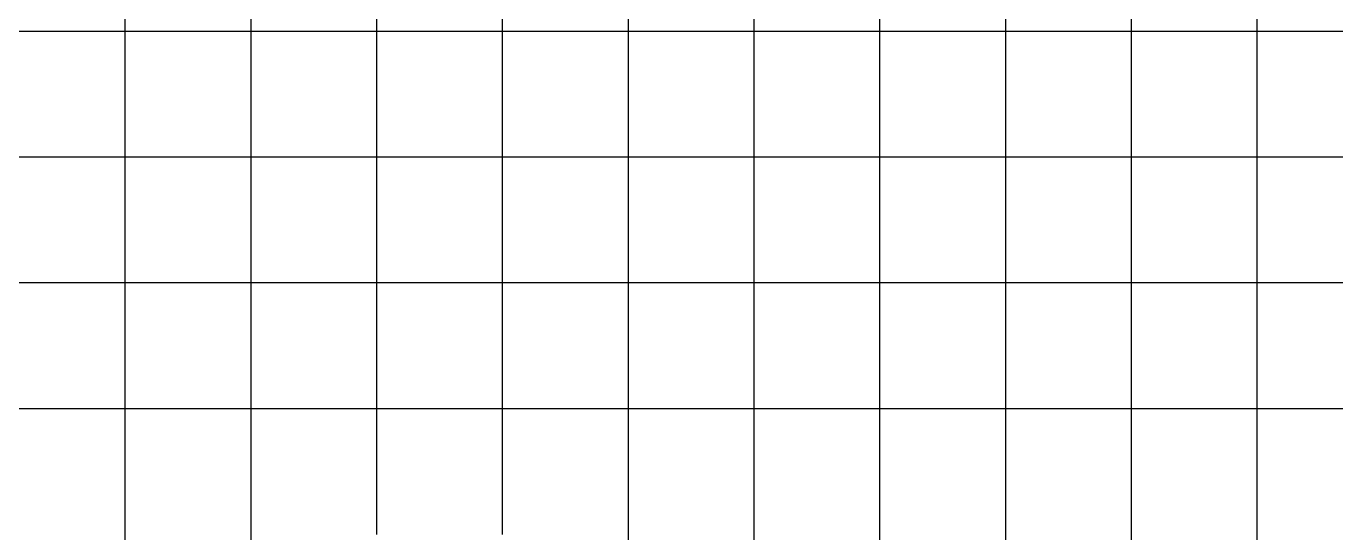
# Model space of a CAD drawing. Extents: x -32000 to 290600, y -96057 to 131250.
# Drawn here: x 203527 to 209775, y 83408 to 85825 of the extents above; entities that cross this region are included whole.
import ezdxf

# ---------------------------------------------------------------- set-up
doc = ezdxf.new("R2010")
doc.units = 0
doc.layers.add('XFDR30-50K$0$A-R-Plan', color=9, linetype='Continuous')

# ---------------------------------------------------------------- blocks, each defined once
blk = doc.blocks.new('XFDR30-50K')
at = {"layer": 'XFDR30-50K$0$A-R-Plan'}
for p, q in [((204000, 15000, 0), (204000, 89925, 0)), ((204600, 75, 0), (204600, 89925, 0)), ((205200, 83400, 0), (205200, 89925, 0)), ((205800, 83400, 0), (205800, 89925, 0)), ((206400, 75, 0), (206400, 89925, 0)), ((207000, 75, 0), (207000, 89925, 0)), ((207600, 75, 0), (207600, 89925, 0)), ((208200, 75, 0), (208200, 89925, 0)), ((208800, 75, 0), (208800, 89925, 0)), ((209400, 75, 0), (209400, 89925, 0)), ((243101, 85800), (174600, 85800)), ((243101, 85200), (174600, 85200)), ((243101, 84600), (174600, 84600)), ((243101, 84000), (174600, 84000))]:
    blk.add_line(p, q, dxfattribs=at)

msp = doc.modelspace()

# ---------------------------------------------------------------- block references
msp.add_blockref('XFDR30-50K', (0, 0))

doc.saveas('drawing.dxf')
